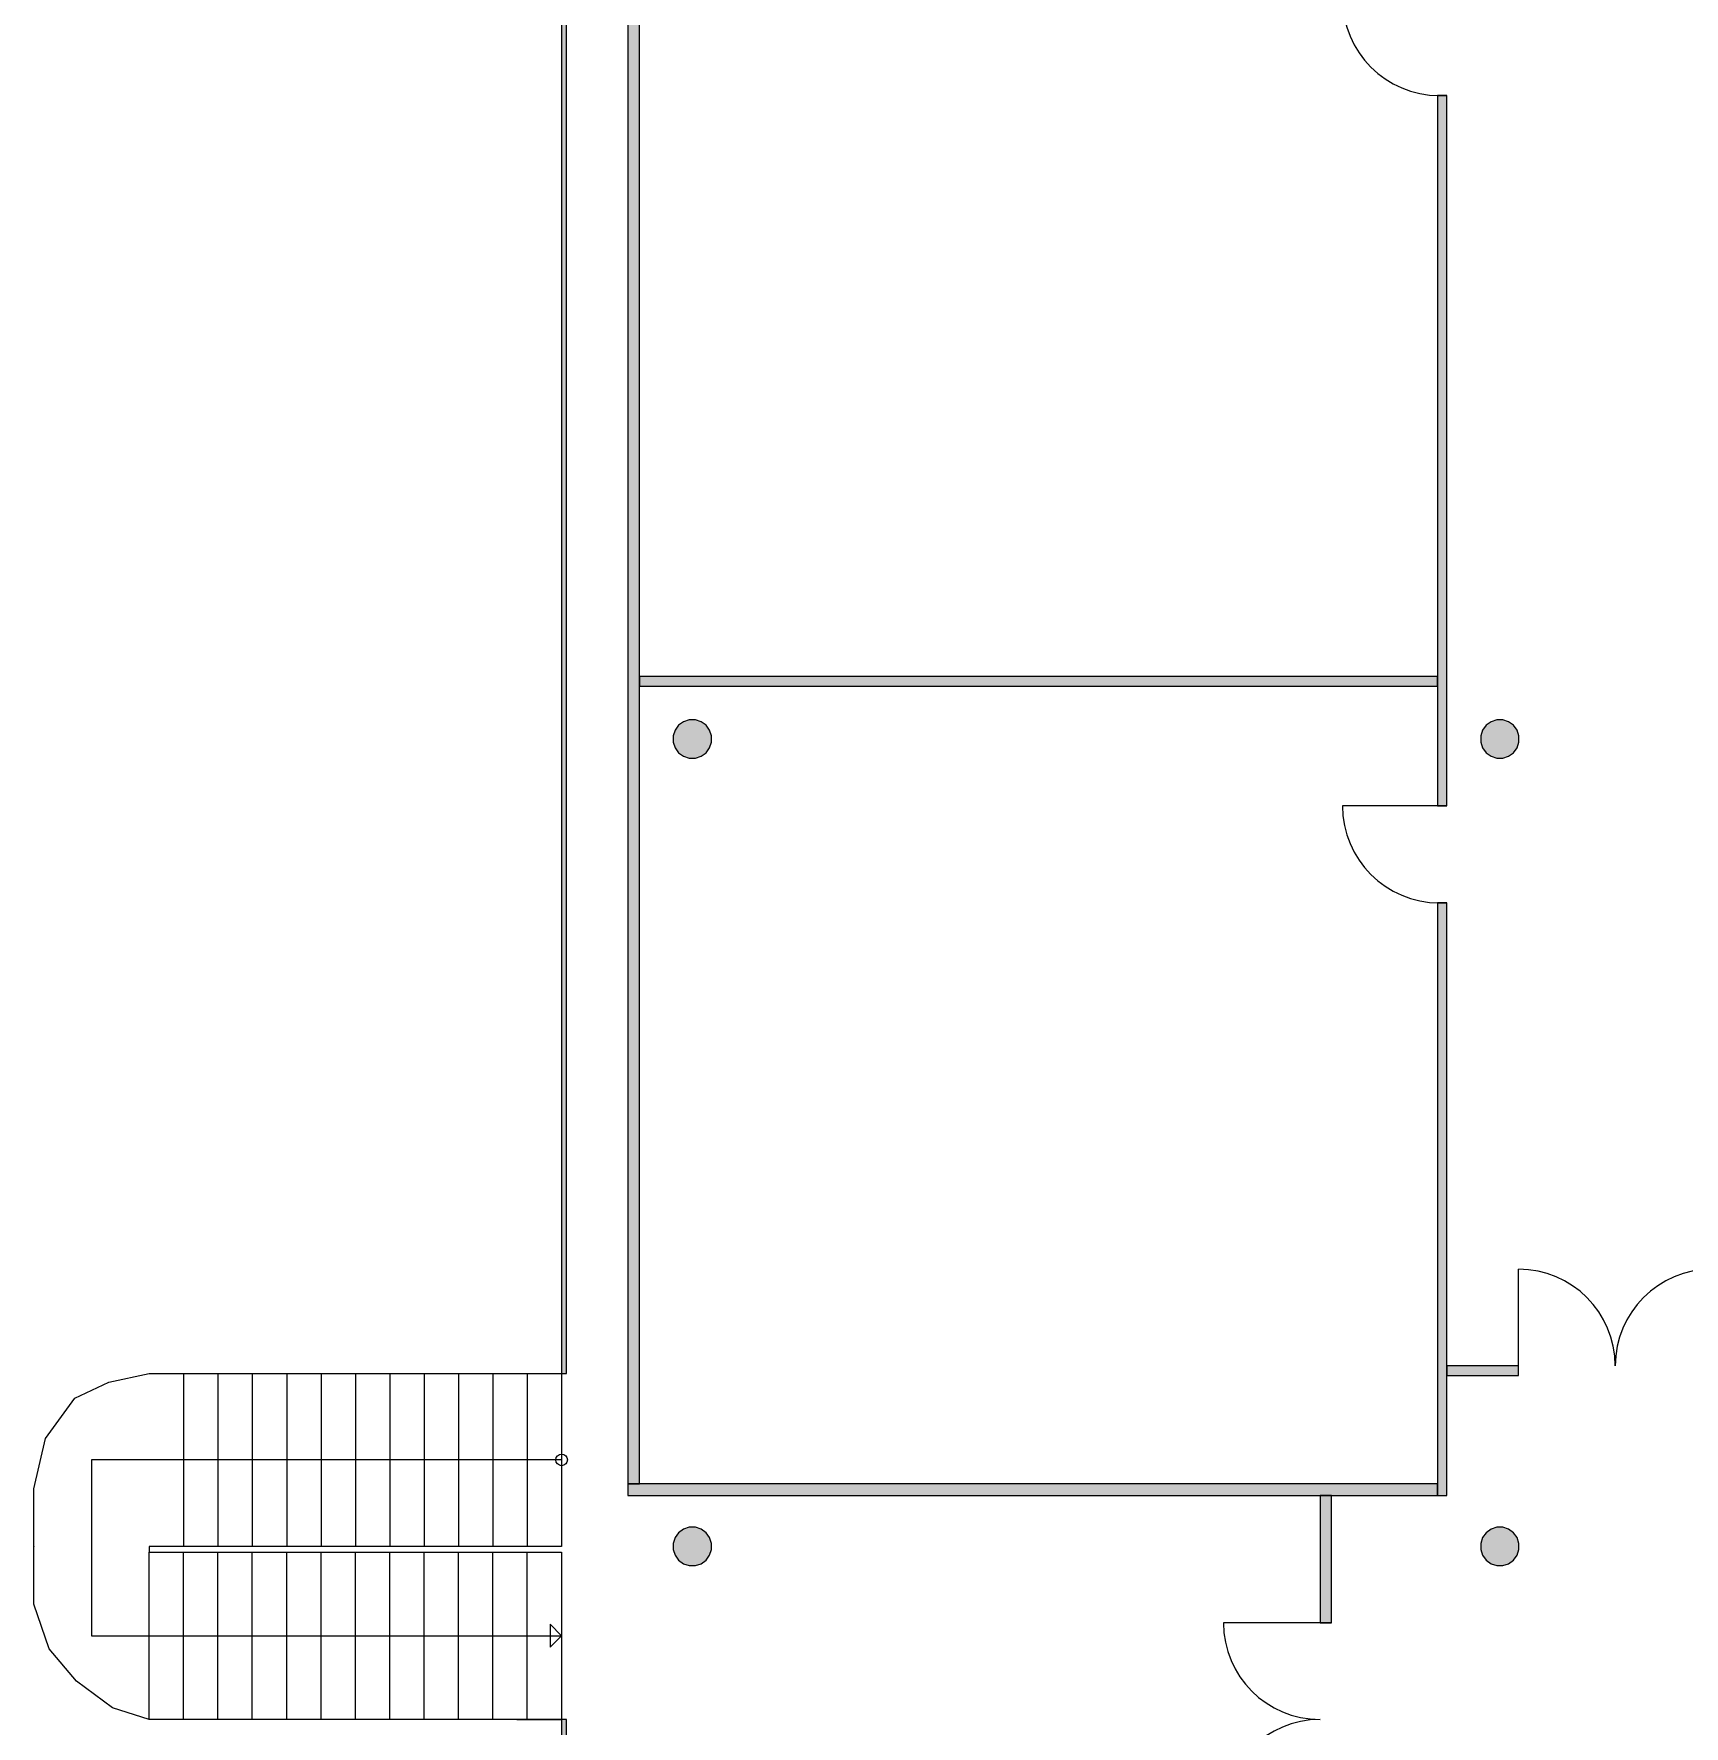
# Model space of a CAD drawing. Header units: inches. Extents: x 33931 to 204452, y 8264 to 159539.
# Drawn here: x 71171 to 88338, y 65844 to 83450 of the extents above; entities that cross this region are included whole.
import ezdxf

# ---------------------------------------------------------------- set-up
doc = ezdxf.new("R2010")
doc.units = ezdxf.units.IN
doc.header["$LTSCALE"] = 200
doc.header["$MEASUREMENT"] = 0
doc.linetypes.add('AUSGEZOGEN', pattern=[0])
doc.linetypes.add('Standardmuster', pattern=[0])
doc.layers.add('Grundebene', color=7, linetype='Continuous')

# ---------------------------------------------------------------- blocks, each defined once
blk = doc.blocks.new('COMPLEXOBJECT_17-347E')
at = {"layer": 'Grundebene', "color": 18, "linetype": 'AUSGEZOGEN', "lineweight": 13, "true_color": 0x000000}
for points in [[(85770.957615, 92263.75), (85770.957615, 91018.75), (85870.957615, 91018.75), (85870.957615, 92263.75), (85770.957615, 92263.75)], [(85770.957615, 90008.75), (85770.957615, 83818.75), (85870.957615, 83818.75), (85870.957615, 90008.75), (85770.957615, 90008.75)], [(85770.957615, 82808.75), (85770.957615, 75418.75), (85870.957615, 75418.75), (85870.957615, 82808.75), (85770.957615, 82808.75)], [(85770.957615, 74408.75), (85770.957615, 68243.75), (85870.957615, 68243.75), (85870.957615, 74408.75), (85770.957615, 74408.75)]]:
    blk.add_lwpolyline(points, dxfattribs=at)
blk = doc.blocks.new('COMPLEXOBJECT_60-3589')
at = {"layer": 'Grundebene', "color": 18, "linetype": 'AUSGEZOGEN', "lineweight": 13, "true_color": 0x000000}
for points in [[(84550.957615, 68243.75), (84550.957615, 66918.75), (84670.957615, 66918.75), (84670.957615, 68243.75), (84550.957615, 68243.75)], [(84670.957615, 63583.75), (84670.957615, 64908.75), (84550.957615, 64908.75), (84550.957615, 63583.75), (84670.957615, 63583.75)]]:
    blk.add_lwpolyline(points, dxfattribs=at)
blk = doc.blocks.new('COMPLEXOBJECT_84-35FD')
at = {"layer": 'Grundebene', "color": 18, "linetype": 'AUSGEZOGEN', "lineweight": 13, "true_color": 0x000000}
for points in [[(85870.957615, 69493.03932), (86615.957615, 69493.03932), (86615.957615, 69593.03932), (85870.957615, 69593.03932), (85870.957615, 69493.03932)], [(89370.957615, 69593.03932), (88625.957615, 69593.03932), (88625.957615, 69493.03932), (89370.957615, 69493.03932), (89370.957615, 69593.03932)]]:
    blk.add_lwpolyline(points, dxfattribs=at)
blk = doc.blocks.new('door-53C7')
at = {"layer": 'Grundebene', "color": 18, "linetype": 'Standardmuster', "lineweight": 13, "true_color": 0x000000}
blk.add_line((85793.75, 75418.75), (84783.75, 75418.75), dxfattribs=at)
blk.add_arc((85793.75, 75418.75), 1010, 180, 270, dxfattribs=at)
blk = doc.blocks.new('door-53CF')
at = {"layer": 'Grundebene', "color": 18, "linetype": 'Standardmuster', "lineweight": 13, "true_color": 0x000000}
blk.add_line((85793.75, 83818.75), (84783.75, 83818.75), dxfattribs=at)
blk.add_arc((85793.75, 83818.75), 1010, 180, 270, dxfattribs=at)
blk = doc.blocks.new('door-53DF')
at = {"layer": 'Grundebene', "color": 18, "linetype": 'Standardmuster', "lineweight": 13, "true_color": 0x000000}
for p, q in [((84550.957615, 66918.75), (83545.957615, 66918.75)), ((84550.957615, 64908.75), (83545.957615, 64908.75))]:
    blk.add_line(p, q, dxfattribs=at)
for centre, start, end in [((84550.957615, 66918.75), 180, 270), ((84550.957615, 64908.75), 90, 180)]:
    blk.add_arc(centre, 1005, start, end, dxfattribs=at)
blk = doc.blocks.new('door-5415')
at = {"layer": 'Grundebene', "color": 18, "linetype": 'Standardmuster', "lineweight": 13, "true_color": 0x000000}
for p, q in [((86615.957615, 69593.03932), (86615.957615, 70598.03932)), ((88625.957615, 69593.03932), (88625.957615, 70598.03932))]:
    blk.add_line(p, q, dxfattribs=at)
for centre, start, end in [((86615.957615, 69593.03932), 360, 90), ((88625.957615, 69593.03932), 90, 180)]:
    blk.add_arc(centre, 1005, start, end, dxfattribs=at)

msp = doc.modelspace()

# ---------------------------------------------------------------- hatches: boundary and pattern name
at = {"layer": 'Grundebene', "true_color": 0x000000, "transparency": 33554687}
for points in [[(76710.957615, 102673.75), (76710.957615, 69513.75), (76660.957615, 69513.75), (76660.957615, 102673.75)], [(76710.957615, 102673.75), (76710.957615, 69513.75), (76660.957615, 69513.75), (76660.957615, 102673.75)], [(77470.957615, 101983.75), (77470.957615, 68363.75), (77350.957615, 68363.75), (77350.957615, 101983.75)], [(77470.957615, 101983.75), (77470.957615, 68363.75), (77350.957615, 68363.75), (77350.957615, 101983.75)], [(85770.957615, 75418.75), (85770.957615, 82808.75), (85870.957615, 82808.75), (85870.957615, 75418.75)], [(85770.957615, 75418.75), (85770.957615, 82808.75), (85870.957615, 82808.75), (85870.957615, 75418.75)], [(85770.957615, 76663.75), (77470.957615, 76663.75), (77470.957615, 76763.75), (85770.957615, 76763.75)], [(85770.957615, 76663.75), (77470.957615, 76663.75), (77470.957615, 76763.75), (85770.957615, 76763.75)], [(77989.411475, 76312.92448), (78052.503755, 76312.92448), (78112.508065, 76293.42789), (78163.550795, 76256.34318), (78200.635505, 76205.30046), (78220.132085, 76145.29614), (78220.132085, 76082.20386), (78200.635505, 76022.19955), (78163.550795, 75971.15682), (78112.508065, 75934.07211), (78052.503755, 75914.57553), (77989.411475, 75914.57553), (77929.407155, 75934.07211), (77878.364435, 75971.15682), (77841.279725, 76022.19955), (77821.783135, 76082.20386), (77821.783135, 76145.29614), (77841.279725, 76205.30046), (77878.364435, 76256.34318), (77929.407155, 76293.42789)], [(77989.411475, 76312.92448), (78052.503755, 76312.92448), (78112.508065, 76293.42789), (78163.550795, 76256.34318), (78200.635505, 76205.30046), (78220.132085, 76145.29614), (78220.132085, 76082.20386), (78200.635505, 76022.19955), (78163.550795, 75971.15682), (78112.508065, 75934.07211), (78052.503755, 75914.57553), (77989.411475, 75914.57553), (77929.407155, 75934.07211), (77878.364435, 75971.15682), (77841.279725, 76022.19955), (77821.783135, 76082.20386), (77821.783135, 76145.29614), (77841.279725, 76205.30046), (77878.364435, 76256.34318), (77929.407155, 76293.42789)], [(86389.411475, 76312.92448), (86452.503755, 76312.92448), (86512.508065, 76293.42789), (86563.550795, 76256.34318), (86600.635505, 76205.30046), (86620.132085, 76145.29614), (86620.132085, 76082.20386), (86600.635505, 76022.19955), (86563.550795, 75971.15682), (86512.508065, 75934.07211), (86452.503755, 75914.57553), (86389.411475, 75914.57553), (86329.407155, 75934.07211), (86278.364435, 75971.15682), (86241.279725, 76022.19955), (86221.783135, 76082.20386), (86221.783135, 76145.29614), (86241.279725, 76205.30046), (86278.364435, 76256.34318), (86329.407155, 76293.42789)], [(86389.411475, 76312.92448), (86452.503755, 76312.92448), (86512.508065, 76293.42789), (86563.550795, 76256.34318), (86600.635505, 76205.30046), (86620.132085, 76145.29614), (86620.132085, 76082.20386), (86600.635505, 76022.19955), (86563.550795, 75971.15682), (86512.508065, 75934.07211), (86452.503755, 75914.57553), (86389.411475, 75914.57553), (86329.407155, 75934.07211), (86278.364435, 75971.15682), (86241.279725, 76022.19955), (86221.783135, 76082.20386), (86221.783135, 76145.29614), (86241.279725, 76205.30046), (86278.364435, 76256.34318), (86329.407155, 76293.42789)], [(85770.957615, 68243.75), (85770.957615, 74408.75), (85870.957615, 74408.75), (85870.957615, 68243.75)], [(85770.957615, 68243.75), (85770.957615, 74408.75), (85870.957615, 74408.75), (85870.957615, 68243.75)], [(86615.957615, 69493.03932), (85870.957615, 69493.03932), (85870.957615, 69593.03932), (86615.957615, 69593.03932)], [(86615.957615, 69493.03932), (85870.957615, 69493.03932), (85870.957615, 69593.03932), (86615.957615, 69593.03932)], [(77350.957615, 68363.75), (85770.957615, 68363.75), (85770.957615, 68243.75), (77350.957615, 68243.75)], [(77350.957615, 68363.75), (85770.957615, 68363.75), (85770.957615, 68243.75), (77350.957615, 68243.75)], [(84550.957615, 66918.75), (84550.957615, 68243.75), (84670.957615, 68243.75), (84670.957615, 66918.75)], [(84550.957615, 66918.75), (84550.957615, 68243.75), (84670.957615, 68243.75), (84670.957615, 66918.75)], [(77989.411475, 67912.92448), (78052.503755, 67912.92448), (78112.508065, 67893.42789), (78163.550795, 67856.34318), (78200.635505, 67805.30046), (78220.132085, 67745.29614), (78220.132085, 67682.20386), (78200.635505, 67622.19955), (78163.550795, 67571.15682), (78112.508065, 67534.07211), (78052.503755, 67514.57553), (77989.411475, 67514.57553), (77929.407155, 67534.07211), (77878.364435, 67571.15682), (77841.279725, 67622.19955), (77821.783135, 67682.20386), (77821.783135, 67745.29614), (77841.279725, 67805.30046), (77878.364435, 67856.34318), (77929.407155, 67893.42789)], [(77989.411475, 67912.92448), (78052.503755, 67912.92448), (78112.508065, 67893.42789), (78163.550795, 67856.34318), (78200.635505, 67805.30046), (78220.132085, 67745.29614), (78220.132085, 67682.20386), (78200.635505, 67622.19955), (78163.550795, 67571.15682), (78112.508065, 67534.07211), (78052.503755, 67514.57553), (77989.411475, 67514.57553), (77929.407155, 67534.07211), (77878.364435, 67571.15682), (77841.279725, 67622.19955), (77821.783135, 67682.20386), (77821.783135, 67745.29614), (77841.279725, 67805.30046), (77878.364435, 67856.34318), (77929.407155, 67893.42789)], [(86389.411475, 67912.92448), (86452.503755, 67912.92448), (86512.508065, 67893.42789), (86563.550795, 67856.34318), (86600.635505, 67805.30046), (86620.132085, 67745.29614), (86620.132085, 67682.20386), (86600.635505, 67622.19955), (86563.550795, 67571.15682), (86512.508065, 67534.07211), (86452.503755, 67514.57553), (86389.411475, 67514.57553), (86329.407155, 67534.07211), (86278.364435, 67571.15682), (86241.279725, 67622.19955), (86221.783135, 67682.20386), (86221.783135, 67745.29614), (86241.279725, 67805.30046), (86278.364435, 67856.34318), (86329.407155, 67893.42789)], [(86389.411475, 67912.92448), (86452.503755, 67912.92448), (86512.508065, 67893.42789), (86563.550795, 67856.34318), (86600.635505, 67805.30046), (86620.132085, 67745.29614), (86620.132085, 67682.20386), (86600.635505, 67622.19955), (86563.550795, 67571.15682), (86512.508065, 67534.07211), (86452.503755, 67514.57553), (86389.411475, 67514.57553), (86329.407155, 67534.07211), (86278.364435, 67571.15682), (86241.279725, 67622.19955), (86221.783135, 67682.20386), (86221.783135, 67745.29614), (86241.279725, 67805.30046), (86278.364435, 67856.34318), (86329.407155, 67893.42789)], [(76710.957615, 65913.75), (76710.957615, 63463.75), (76660.957615, 63463.75), (76660.957615, 65913.75)], [(76710.957615, 65913.75), (76710.957615, 63463.75), (76660.957615, 63463.75), (76660.957615, 65913.75)]]:
    msp.add_hatch(color=18, dxfattribs=at).paths.add_polyline_path(points, flags=0)

# ---------------------------------------------------------------- linework, layer by layer
at = {"layer": 'Grundebene', "color": 18, "linetype": 'AUSGEZOGEN', "lineweight": 13, "true_color": 0x000000}
for p, q in [((76660.957615, 102673.75), (76660.957615, 69513.75)), ((76660.957615, 102673.75), (76660.957615, 69513.75)), ((76710.957615, 69513.75), (76710.957615, 102623.75)), ((76710.957615, 69513.75), (76710.957615, 102623.75)), ((77350.957615, 85163.75), (77350.957615, 68363.75)), ((77350.957615, 85163.75), (77350.957615, 68363.75)), ((77470.957615, 68363.75), (77470.957615, 85163.75)), ((77470.957615, 68363.75), (77470.957615, 85163.75)), ((85770.957615, 82808.75), (85870.957615, 82808.75)), ((85770.957615, 82808.75), (85770.957615, 76763.75)), ((85770.957615, 82808.75), (85870.957615, 82808.75)), ((85770.957615, 82808.75), (85770.957615, 76763.75)), ((85870.957615, 75418.75), (85870.957615, 82808.75)), ((85870.957615, 75418.75), (85870.957615, 82808.75)), ((77470.957615, 76763.75), (77470.957615, 76663.75)), ((85770.957615, 76763.75), (77470.957615, 76763.75)), ((77470.957615, 76763.75), (77470.957615, 76663.75)), ((85770.957615, 76763.75), (77470.957615, 76763.75)), ((77470.957615, 76663.75), (85770.957615, 76663.75)), ((77470.957615, 76663.75), (85770.957615, 76663.75)), ((85770.957615, 76663.75), (85770.957615, 75418.75)), ((85770.957615, 76663.75), (85770.957615, 75418.75)), ((77878.364435, 76256.34318), (77841.279725, 76205.30046)), ((77878.364435, 76256.34318), (77841.279725, 76205.30046)), ((77929.407155, 76293.42789), (77878.364435, 76256.34318)), ((77929.407155, 76293.42789), (77878.364435, 76256.34318)), ((77989.411475, 76312.92448), (77929.407155, 76293.42789)), ((77989.411475, 76312.92448), (77929.407155, 76293.42789)), ((78052.503755, 76312.92448), (77989.411475, 76312.92448)), ((78052.503755, 76312.92448), (77989.411475, 76312.92448)), ((78112.508065, 76293.42789), (78052.503755, 76312.92448)), ((78112.508065, 76293.42789), (78052.503755, 76312.92448)), ((78163.550795, 76256.34318), (78112.508065, 76293.42789)), ((78163.550795, 76256.34318), (78112.508065, 76293.42789)), ((78200.635505, 76205.30046), (78163.550795, 76256.34318)), ((78200.635505, 76205.30046), (78163.550795, 76256.34318)), ((86278.364435, 76256.34318), (86241.279725, 76205.30046)), ((86278.364435, 76256.34318), (86241.279725, 76205.30046)), ((86329.407155, 76293.42789), (86278.364435, 76256.34318)), ((86329.407155, 76293.42789), (86278.364435, 76256.34318)), ((86389.411475, 76312.92448), (86329.407155, 76293.42789)), ((86389.411475, 76312.92448), (86329.407155, 76293.42789)), ((86452.503755, 76312.92448), (86389.411475, 76312.92448)), ((86452.503755, 76312.92448), (86389.411475, 76312.92448)), ((86512.508065, 76293.42789), (86452.503755, 76312.92448)), ((86512.508065, 76293.42789), (86452.503755, 76312.92448)), ((86563.550795, 76256.34318), (86512.508065, 76293.42789)), ((86563.550795, 76256.34318), (86512.508065, 76293.42789)), ((86600.635505, 76205.30046), (86563.550795, 76256.34318)), ((86600.635505, 76205.30046), (86563.550795, 76256.34318)), ((77841.279725, 76205.30046), (77821.783135, 76145.29614)), ((77841.279725, 76205.30046), (77821.783135, 76145.29614)), ((77821.783135, 76145.29614), (77821.783135, 76082.20386)), ((77821.783135, 76145.29614), (77821.783135, 76082.20386)), ((77821.783135, 76082.20386), (77841.279725, 76022.19955)), ((77821.783135, 76082.20386), (77841.279725, 76022.19955)), ((78220.132085, 76145.29614), (78200.635505, 76205.30046)), ((78220.132085, 76145.29614), (78200.635505, 76205.30046)), ((78200.635505, 76022.19955), (78220.132085, 76082.20386)), ((78200.635505, 76022.19955), (78220.132085, 76082.20386)), ((78220.132085, 76082.20386), (78220.132085, 76145.29614)), ((78220.132085, 76082.20386), (78220.132085, 76145.29614)), ((86241.279725, 76205.30046), (86221.783135, 76145.29614)), ((86241.279725, 76205.30046), (86221.783135, 76145.29614)), ((86221.783135, 76145.29614), (86221.783135, 76082.20386)), ((86221.783135, 76145.29614), (86221.783135, 76082.20386)), ((86221.783135, 76082.20386), (86241.279725, 76022.19955)), ((86221.783135, 76082.20386), (86241.279725, 76022.19955)), ((86620.132085, 76145.29614), (86600.635505, 76205.30046)), ((86620.132085, 76145.29614), (86600.635505, 76205.30046)), ((86600.635505, 76022.19955), (86620.132085, 76082.20386)), ((86600.635505, 76022.19955), (86620.132085, 76082.20386)), ((86620.132085, 76082.20386), (86620.132085, 76145.29614)), ((86620.132085, 76082.20386), (86620.132085, 76145.29614)), ((77841.279725, 76022.19955), (77878.364435, 75971.15682)), ((77841.279725, 76022.19955), (77878.364435, 75971.15682)), ((77878.364435, 75971.15682), (77929.407155, 75934.07211)), ((77878.364435, 75971.15682), (77929.407155, 75934.07211)), ((77929.407155, 75934.07211), (77989.411475, 75914.57553)), ((77929.407155, 75934.07211), (77989.411475, 75914.57553)), ((77989.411475, 75914.57553), (78052.503755, 75914.57553)), ((77989.411475, 75914.57553), (78052.503755, 75914.57553)), ((78052.503755, 75914.57553), (78112.508065, 75934.07211)), ((78052.503755, 75914.57553), (78112.508065, 75934.07211)), ((78112.508065, 75934.07211), (78163.550795, 75971.15682)), ((78112.508065, 75934.07211), (78163.550795, 75971.15682)), ((78163.550795, 75971.15682), (78200.635505, 76022.19955)), ((78163.550795, 75971.15682), (78200.635505, 76022.19955)), ((86241.279725, 76022.19955), (86278.364435, 75971.15682)), ((86241.279725, 76022.19955), (86278.364435, 75971.15682)), ((86278.364435, 75971.15682), (86329.407155, 75934.07211)), ((86278.364435, 75971.15682), (86329.407155, 75934.07211)), ((86329.407155, 75934.07211), (86389.411475, 75914.57553)), ((86329.407155, 75934.07211), (86389.411475, 75914.57553)), ((86389.411475, 75914.57553), (86452.503755, 75914.57553)), ((86389.411475, 75914.57553), (86452.503755, 75914.57553)), ((86452.503755, 75914.57553), (86512.508065, 75934.07211)), ((86452.503755, 75914.57553), (86512.508065, 75934.07211)), ((86512.508065, 75934.07211), (86563.550795, 75971.15682)), ((86512.508065, 75934.07211), (86563.550795, 75971.15682)), ((86563.550795, 75971.15682), (86600.635505, 76022.19955)), ((86563.550795, 75971.15682), (86600.635505, 76022.19955)), ((85870.957615, 75418.75), (85770.957615, 75418.75)), ((85870.957615, 75418.75), (85770.957615, 75418.75)), ((85770.957615, 74408.75), (85870.957615, 74408.75)), ((85770.957615, 74408.75), (85770.957615, 68243.75)), ((85770.957615, 74408.75), (85870.957615, 74408.75)), ((85770.957615, 74408.75), (85770.957615, 68243.75)), ((85870.957615, 69593.03932), (85870.957615, 74408.75)), ((85870.957615, 69593.03932), (85870.957615, 74408.75)), ((86615.957615, 69593.03932), (85870.957615, 69593.03932)), ((86615.957615, 69593.03932), (85870.957615, 69593.03932)), ((71596.214535, 69256.58404), (71951.354235, 69422.41762)), ((71596.214535, 69256.58404), (71951.354235, 69422.41762)), ((71951.354235, 69422.41762), (72371.077615, 69513.75)), ((71951.354235, 69422.41762), (72371.077615, 69513.75)), ((72371.077615, 69513.75), (72728.567615, 69513.75)), ((72371.077615, 69513.75), (72728.567615, 69513.75)), ((72728.567615, 69513.75), (73086.057615, 69513.75)), ((72728.567615, 69513.75), (72728.567615, 67713.75)), ((72728.567615, 69513.75), (73086.057615, 69513.75)), ((72728.567615, 69513.75), (72728.567615, 67713.75)), ((73086.057615, 69513.75), (73443.547615, 69513.75)), ((73086.057615, 69513.75), (73086.057615, 67713.75)), ((73086.057615, 69513.75), (73443.547615, 69513.75)), ((73086.057615, 69513.75), (73086.057615, 67713.75)), ((73443.547615, 69513.75), (73443.547615, 67713.75)), ((73443.547615, 69513.75), (73801.037615, 69513.75)), ((73443.547615, 69513.75), (73443.547615, 67713.75)), ((73443.547615, 69513.75), (73801.037615, 69513.75)), ((73801.037615, 69513.75), (73801.037615, 67713.75)), ((73801.037615, 69513.75), (74158.527615, 69513.75)), ((73801.037615, 69513.75), (73801.037615, 67713.75)), ((73801.037615, 69513.75), (74158.527615, 69513.75)), ((74158.527615, 69513.75), (74158.527615, 67713.75)), ((74158.527615, 69513.75), (74516.017615, 69513.75)), ((74158.527615, 69513.75), (74158.527615, 67713.75)), ((74158.527615, 69513.75), (74516.017615, 69513.75)), ((74516.017615, 69513.75), (74516.017615, 67713.75)), ((74516.017615, 69513.75), (74873.507615, 69513.75)), ((74516.017615, 69513.75), (74516.017615, 67713.75)), ((74516.017615, 69513.75), (74873.507615, 69513.75)), ((74873.507615, 69513.75), (75230.997615, 69513.75)), ((74873.507615, 69513.75), (74873.507615, 67713.75)), ((74873.507615, 69513.75), (75230.997615, 69513.75)), ((74873.507615, 69513.75), (74873.507615, 67713.75)), ((75230.997615, 69513.75), (75588.487615, 69513.75)), ((75230.997615, 69513.75), (75230.997615, 67713.75)), ((75230.997615, 69513.75), (75588.487615, 69513.75)), ((75230.997615, 69513.75), (75230.997615, 67713.75)), ((75588.487615, 69513.75), (75945.977615, 69513.75)), ((75588.487615, 69513.75), (75588.487615, 67713.75)), ((75588.487615, 69513.75), (75945.977615, 69513.75)), ((75588.487615, 69513.75), (75588.487615, 67713.75)), ((75945.977615, 69513.75), (75945.977615, 67713.75)), ((75945.977615, 69513.75), (76303.467615, 69513.75)), ((75945.977615, 69513.75), (75945.977615, 67713.75)), ((75945.977615, 69513.75), (76303.467615, 69513.75)), ((76195.957615, 69513.75), (76660.957615, 69513.75)), ((76195.957615, 69513.75), (76660.957615, 69513.75)), ((76303.467615, 69513.75), (76303.467615, 67713.75)), ((76303.467615, 69513.75), (76660.957615, 69513.75)), ((76303.467615, 69513.75), (76303.467615, 67713.75)), ((76303.467615, 69513.75), (76660.957615, 69513.75)), ((76660.957615, 69513.75), (76710.957615, 69513.75)), ((76660.957615, 69513.75), (76660.957615, 67713.75)), ((76660.957615, 69513.75), (76710.957615, 69513.75)), ((76660.957615, 69513.75), (76660.957615, 67713.75)), ((85870.957615, 69493.03932), (86615.957615, 69493.03932)), ((85870.957615, 68243.75), (85870.957615, 69493.03932)), ((85870.957615, 69493.03932), (86615.957615, 69493.03932)), ((85870.957615, 68243.75), (85870.957615, 69493.03932)), ((71291.525175, 68836.69474), (71596.214535, 69256.58404)), ((71291.525175, 68836.69474), (71596.214535, 69256.58404)), ((71170.977615, 68313.75), (71291.525175, 68836.69474)), ((71170.977615, 68313.75), (71291.525175, 68836.69474)), ((71770.977615, 68613.65), (71770.977615, 66783.49777)), ((71770.977615, 68613.65), (71770.977615, 66783.49777)), ((76660.957615, 68613.75), (71771.077615, 68613.75)), ((76660.957615, 68613.75), (71771.077615, 68613.75)), ((77350.957615, 68363.75), (77350.957615, 68243.75)), ((85770.957615, 68363.75), (77350.957615, 68363.75)), ((77350.957615, 68363.75), (77470.957615, 68363.75)), ((77350.957615, 68363.75), (77350.957615, 68243.75)), ((85770.957615, 68363.75), (77350.957615, 68363.75)), ((77350.957615, 68363.75), (77470.957615, 68363.75)), ((85770.957615, 68243.75), (85770.957615, 68363.75)), ((85770.957615, 68243.75), (85770.957615, 68363.75)), ((71170.977615, 67712.75), (71170.977615, 68313.75)), ((71170.977615, 67712.75), (71170.977615, 68313.75)), ((77350.957615, 68243.75), (85770.957615, 68243.75)), ((77350.957615, 68243.75), (85770.957615, 68243.75)), ((84670.957615, 68243.75), (84550.957615, 68243.75)), ((84550.957615, 68243.75), (84550.957615, 66918.75)), ((84670.957615, 68243.75), (84550.957615, 68243.75)), ((84550.957615, 68243.75), (84550.957615, 66918.75)), ((84670.957615, 66918.75), (84670.957615, 68243.75)), ((84670.957615, 66918.75), (84670.957615, 68243.75)), ((85770.957615, 68243.75), (85870.957615, 68243.75)), ((85770.957615, 68243.75), (85870.957615, 68243.75)), ((77841.279725, 67805.30046), (77821.783135, 67745.29614)), ((77841.279725, 67805.30046), (77821.783135, 67745.29614)), ((77878.364435, 67856.34318), (77841.279725, 67805.30046)), ((77878.364435, 67856.34318), (77841.279725, 67805.30046)), ((77929.407155, 67893.42789), (77878.364435, 67856.34318)), ((77929.407155, 67893.42789), (77878.364435, 67856.34318)), ((77989.411475, 67912.92448), (77929.407155, 67893.42789)), ((77989.411475, 67912.92448), (77929.407155, 67893.42789)), ((78052.503755, 67912.92448), (77989.411475, 67912.92448)), ((78052.503755, 67912.92448), (77989.411475, 67912.92448)), ((78112.508065, 67893.42789), (78052.503755, 67912.92448)), ((78112.508065, 67893.42789), (78052.503755, 67912.92448)), ((78163.550795, 67856.34318), (78112.508065, 67893.42789)), ((78163.550795, 67856.34318), (78112.508065, 67893.42789)), ((78200.635505, 67805.30046), (78163.550795, 67856.34318)), ((78200.635505, 67805.30046), (78163.550795, 67856.34318)), ((78220.132085, 67745.29614), (78200.635505, 67805.30046)), ((78220.132085, 67745.29614), (78200.635505, 67805.30046)), ((86241.279725, 67805.30046), (86221.783135, 67745.29614)), ((86241.279725, 67805.30046), (86221.783135, 67745.29614)), ((86278.364435, 67856.34318), (86241.279725, 67805.30046)), ((86278.364435, 67856.34318), (86241.279725, 67805.30046)), ((86329.407155, 67893.42789), (86278.364435, 67856.34318)), ((86329.407155, 67893.42789), (86278.364435, 67856.34318)), ((86389.411475, 67912.92448), (86329.407155, 67893.42789)), ((86389.411475, 67912.92448), (86329.407155, 67893.42789)), ((86452.503755, 67912.92448), (86389.411475, 67912.92448)), ((86452.503755, 67912.92448), (86389.411475, 67912.92448)), ((86512.508065, 67893.42789), (86452.503755, 67912.92448)), ((86512.508065, 67893.42789), (86452.503755, 67912.92448)), ((86563.550795, 67856.34318), (86512.508065, 67893.42789)), ((86563.550795, 67856.34318), (86512.508065, 67893.42789)), ((86600.635505, 67805.30046), (86563.550795, 67856.34318)), ((86600.635505, 67805.30046), (86563.550795, 67856.34318)), ((86620.132085, 67745.29614), (86600.635505, 67805.30046)), ((86620.132085, 67745.29614), (86600.635505, 67805.30046)), ((71170.977615, 67714.75), (71170.977615, 67712.75)), ((71170.977615, 67113.75), (71170.977615, 67714.75)), ((71170.977615, 67714.75), (71170.977615, 67712.75)), ((71170.977615, 67113.75), (71170.977615, 67714.75)), ((72370.977615, 67713.75), (72370.977615, 67712.75)), ((72371.077615, 67713.75), (72370.977615, 67713.75)), ((72370.977615, 67713.75), (72370.977615, 67712.75)), ((72371.077615, 67713.75), (72370.977615, 67713.75)), ((72370.977615, 67712.75), (72370.977615, 67653.04555)), ((72370.977615, 67712.75), (72370.977615, 67653.04555)), ((72370.977615, 67653.04555), (72371.077615, 67653.04555)), ((72370.977615, 67653.04555), (72371.077615, 67653.04555)), ((72728.567615, 67713.75), (72371.077615, 67713.75)), ((72728.567615, 67713.75), (72371.077615, 67713.75)), ((72371.077615, 67653.04555), (72728.567615, 67653.04555)), ((72371.077615, 65913.75), (72371.077615, 67653.04555)), ((72371.077615, 67653.04555), (72728.567615, 67653.04555)), ((72371.077615, 65913.75), (72371.077615, 67653.04555)), ((73086.057615, 67713.75), (72728.567615, 67713.75)), ((73086.057615, 67713.75), (72728.567615, 67713.75)), ((72728.567615, 65913.75), (72728.567615, 67653.04555)), ((72728.567615, 67653.04555), (73086.057615, 67653.04555)), ((72728.567615, 65913.75), (72728.567615, 67653.04555)), ((72728.567615, 67653.04555), (73086.057615, 67653.04555)), ((73443.547615, 67713.75), (73086.057615, 67713.75)), ((73443.547615, 67713.75), (73086.057615, 67713.75)), ((73086.057615, 67653.04555), (73443.547615, 67653.04555)), ((73086.057615, 65913.75), (73086.057615, 67653.04555)), ((73086.057615, 67653.04555), (73443.547615, 67653.04555)), ((73086.057615, 65913.75), (73086.057615, 67653.04555)), ((73801.037615, 67713.75), (73443.547615, 67713.75)), ((73801.037615, 67713.75), (73443.547615, 67713.75)), ((73443.547615, 65913.75), (73443.547615, 67653.04555)), ((73443.547615, 67653.04555), (73801.037615, 67653.04555)), ((73443.547615, 65913.75), (73443.547615, 67653.04555)), ((73443.547615, 67653.04555), (73801.037615, 67653.04555)), ((74158.527615, 67713.75), (73801.037615, 67713.75)), ((74158.527615, 67713.75), (73801.037615, 67713.75)), ((73801.037615, 67653.04555), (74158.527615, 67653.04555)), ((73801.037615, 65913.75), (73801.037615, 67653.04555)), ((73801.037615, 67653.04555), (74158.527615, 67653.04555)), ((73801.037615, 65913.75), (73801.037615, 67653.04555)), ((74516.017615, 67713.75), (74158.527615, 67713.75)), ((74516.017615, 67713.75), (74158.527615, 67713.75)), ((74158.527615, 65913.75), (74158.527615, 67653.04555)), ((74158.527615, 67653.04555), (74516.017615, 67653.04555)), ((74158.527615, 65913.75), (74158.527615, 67653.04555)), ((74158.527615, 67653.04555), (74516.017615, 67653.04555)), ((74873.507615, 67713.75), (74516.017615, 67713.75)), ((74873.507615, 67713.75), (74516.017615, 67713.75)), ((74516.017615, 65913.75), (74516.017615, 67653.04555)), ((74516.017615, 67653.04555), (74873.507615, 67653.04555)), ((74516.017615, 65913.75), (74516.017615, 67653.04555)), ((74516.017615, 67653.04555), (74873.507615, 67653.04555)), ((75230.997615, 67713.75), (74873.507615, 67713.75)), ((75230.997615, 67713.75), (74873.507615, 67713.75)), ((74873.507615, 67653.04555), (75230.997615, 67653.04555)), ((74873.507615, 65913.75), (74873.507615, 67653.04555)), ((74873.507615, 67653.04555), (75230.997615, 67653.04555)), ((74873.507615, 65913.75), (74873.507615, 67653.04555)), ((75588.487615, 67713.75), (75230.997615, 67713.75)), ((75588.487615, 67713.75), (75230.997615, 67713.75)), ((75230.997615, 67653.04555), (75588.487615, 67653.04555)), ((75230.997615, 65913.75), (75230.997615, 67653.04555)), ((75230.997615, 67653.04555), (75588.487615, 67653.04555)), ((75230.997615, 65913.75), (75230.997615, 67653.04555)), ((75945.977615, 67713.75), (75588.487615, 67713.75)), ((75945.977615, 67713.75), (75588.487615, 67713.75)), ((75588.487615, 67653.04555), (75945.977615, 67653.04555)), ((75588.487615, 65913.75), (75588.487615, 67653.04555)), ((75588.487615, 67653.04555), (75945.977615, 67653.04555)), ((75588.487615, 65913.75), (75588.487615, 67653.04555)), ((76303.467615, 67713.75), (75945.977615, 67713.75)), ((76303.467615, 67713.75), (75945.977615, 67713.75)), ((75945.977615, 65913.75), (75945.977615, 67653.04555)), ((75945.977615, 67653.04555), (76303.467615, 67653.04555)), ((75945.977615, 65913.75), (75945.977615, 67653.04555)), ((75945.977615, 67653.04555), (76303.467615, 67653.04555)), ((76660.957615, 67713.75), (76303.467615, 67713.75)), ((76660.957615, 67713.75), (76303.467615, 67713.75)), ((76303.467615, 65913.75), (76303.467615, 67653.04555)), ((76303.467615, 67653.04555), (76660.957615, 67653.04555)), ((76303.467615, 65913.75), (76303.467615, 67653.04555)), ((76303.467615, 67653.04555), (76660.957615, 67653.04555)), ((76660.957615, 67653.04555), (76660.957615, 65913.75)), ((76660.957615, 67653.04555), (76660.957615, 65913.75)), ((77821.783135, 67745.29614), (77821.783135, 67682.20386)), ((77821.783135, 67745.29614), (77821.783135, 67682.20386)), ((77821.783135, 67682.20386), (77841.279725, 67622.19955)), ((77821.783135, 67682.20386), (77841.279725, 67622.19955)), ((77841.279725, 67622.19955), (77878.364435, 67571.15682)), ((77841.279725, 67622.19955), (77878.364435, 67571.15682)), ((78163.550795, 67571.15682), (78200.635505, 67622.19955)), ((78163.550795, 67571.15682), (78200.635505, 67622.19955)), ((78200.635505, 67622.19955), (78220.132085, 67682.20386)), ((78200.635505, 67622.19955), (78220.132085, 67682.20386)), ((78220.132085, 67682.20386), (78220.132085, 67745.29614)), ((78220.132085, 67682.20386), (78220.132085, 67745.29614)), ((86221.783135, 67745.29614), (86221.783135, 67682.20386)), ((86221.783135, 67745.29614), (86221.783135, 67682.20386)), ((86221.783135, 67682.20386), (86241.279725, 67622.19955)), ((86221.783135, 67682.20386), (86241.279725, 67622.19955)), ((86241.279725, 67622.19955), (86278.364435, 67571.15682)), ((86241.279725, 67622.19955), (86278.364435, 67571.15682)), ((86563.550795, 67571.15682), (86600.635505, 67622.19955)), ((86563.550795, 67571.15682), (86600.635505, 67622.19955)), ((86600.635505, 67622.19955), (86620.132085, 67682.20386)), ((86600.635505, 67622.19955), (86620.132085, 67682.20386)), ((86620.132085, 67682.20386), (86620.132085, 67745.29614)), ((86620.132085, 67682.20386), (86620.132085, 67745.29614)), ((77878.364435, 67571.15682), (77929.407155, 67534.07211)), ((77878.364435, 67571.15682), (77929.407155, 67534.07211)), ((77929.407155, 67534.07211), (77989.411475, 67514.57553)), ((77929.407155, 67534.07211), (77989.411475, 67514.57553)), ((77989.411475, 67514.57553), (78052.503755, 67514.57553)), ((77989.411475, 67514.57553), (78052.503755, 67514.57553)), ((78052.503755, 67514.57553), (78112.508065, 67534.07211)), ((78052.503755, 67514.57553), (78112.508065, 67534.07211)), ((78112.508065, 67534.07211), (78163.550795, 67571.15682)), ((78112.508065, 67534.07211), (78163.550795, 67571.15682)), ((86278.364435, 67571.15682), (86329.407155, 67534.07211)), ((86278.364435, 67571.15682), (86329.407155, 67534.07211)), ((86329.407155, 67534.07211), (86389.411475, 67514.57553)), ((86329.407155, 67534.07211), (86389.411475, 67514.57553)), ((86389.411475, 67514.57553), (86452.503755, 67514.57553)), ((86389.411475, 67514.57553), (86452.503755, 67514.57553)), ((86452.503755, 67514.57553), (86512.508065, 67534.07211)), ((86452.503755, 67514.57553), (86512.508065, 67534.07211)), ((86512.508065, 67534.07211), (86563.550795, 67571.15682)), ((86512.508065, 67534.07211), (86563.550795, 67571.15682)), ((71330.935515, 66647.15174), (71170.977615, 67113.75)), ((71330.935515, 66647.15174), (71170.977615, 67113.75)), ((84670.957615, 66918.75), (84550.957615, 66918.75)), ((84670.957615, 66918.75), (84550.957615, 66918.75)), ((71771.077615, 66783.39777), (76660.957615, 66783.39777)), ((71771.077615, 66783.39777), (76660.957615, 66783.39777)), ((71615.821665, 66311.61917), (71330.935515, 66647.15174)), ((71615.821665, 66311.61917), (71330.935515, 66647.15174)), ((71989.339055, 66033.06382), (71615.821665, 66311.61917)), ((71989.339055, 66033.06382), (71615.821665, 66311.61917)), ((72371.077615, 65913.75), (71989.339055, 66033.06382)), ((72371.077615, 65913.75), (71989.339055, 66033.06382)), ((72728.567615, 65913.75), (72371.077615, 65913.75)), ((72728.567615, 65913.75), (72371.077615, 65913.75)), ((73086.057615, 65913.75), (72728.567615, 65913.75)), ((73086.057615, 65913.75), (72728.567615, 65913.75)), ((73443.547615, 65913.75), (73086.057615, 65913.75)), ((73443.547615, 65913.75), (73086.057615, 65913.75)), ((73801.037615, 65913.75), (73443.547615, 65913.75)), ((73801.037615, 65913.75), (73443.547615, 65913.75)), ((74158.527615, 65913.75), (73801.037615, 65913.75)), ((74158.527615, 65913.75), (73801.037615, 65913.75)), ((74516.017615, 65913.75), (74158.527615, 65913.75)), ((74516.017615, 65913.75), (74158.527615, 65913.75)), ((74873.507615, 65913.75), (74516.017615, 65913.75)), ((74873.507615, 65913.75), (74516.017615, 65913.75)), ((75230.997615, 65913.75), (74873.507615, 65913.75)), ((75230.997615, 65913.75), (74873.507615, 65913.75)), ((75588.487615, 65913.75), (75230.997615, 65913.75)), ((75588.487615, 65913.75), (75230.997615, 65913.75)), ((75945.977615, 65913.75), (75588.487615, 65913.75)), ((75945.977615, 65913.75), (75588.487615, 65913.75)), ((76303.467615, 65913.75), (75945.977615, 65913.75)), ((76303.467615, 65913.75), (75945.977615, 65913.75)), ((76195.957615, 65913.75), (76660.957615, 65913.75)), ((76195.957615, 65913.75), (76660.957615, 65913.75)), ((76660.957615, 65913.75), (76303.467615, 65913.75)), ((76660.957615, 65913.75), (76303.467615, 65913.75)), ((76710.957615, 65913.75), (76660.957615, 65913.75)), ((76660.957615, 65913.75), (76660.957615, 63463.75)), ((76710.957615, 65913.75), (76660.957615, 65913.75)), ((76660.957615, 65913.75), (76660.957615, 63463.75)), ((76710.957615, 63583.75), (76710.957615, 65913.75)), ((76710.957615, 63583.75), (76710.957615, 65913.75))]:
    msp.add_line(p, q, dxfattribs=at)
for points in [[(76710.957615, 69513.75), (76710.957615, 102673.75), (76660.957615, 102673.75), (76660.957615, 69513.75), (76710.957615, 69513.75)], [(77470.957615, 68363.75), (77470.957615, 101983.75), (77350.957615, 101983.75), (77350.957615, 68363.75), (77470.957615, 68363.75)], [(85770.957615, 82808.75), (85770.957615, 75418.75), (85870.957615, 75418.75), (85870.957615, 82808.75), (85770.957615, 82808.75)], [(77470.957615, 76663.75), (85770.957615, 76663.75), (85770.957615, 76763.75), (77470.957615, 76763.75), (77470.957615, 76663.75)], [(78052.503755, 76312.92448), (77989.411475, 76312.92448), (77929.407155, 76293.42789), (77878.364435, 76256.34318), (77841.279725, 76205.30046), (77821.783135, 76145.29614), (77821.783135, 76082.20386), (77841.279725, 76022.19955), (77878.364435, 75971.15682), (77929.407155, 75934.07211), (77989.411475, 75914.57553), (78052.503755, 75914.57553), (78112.508065, 75934.07211), (78163.550795, 75971.15682), (78200.635505, 76022.19955), (78220.132085, 76082.20386), (78220.132085, 76145.29614), (78200.635505, 76205.30046), (78163.550795, 76256.34318), (78112.508065, 76293.42789), (78052.503755, 76312.92448)], [(86452.503755, 76312.92448), (86389.411475, 76312.92448), (86329.407155, 76293.42789), (86278.364435, 76256.34318), (86241.279725, 76205.30046), (86221.783135, 76145.29614), (86221.783135, 76082.20386), (86241.279725, 76022.19955), (86278.364435, 75971.15682), (86329.407155, 75934.07211), (86389.411475, 75914.57553), (86452.503755, 75914.57553), (86512.508065, 75934.07211), (86563.550795, 75971.15682), (86600.635505, 76022.19955), (86620.132085, 76082.20386), (86620.132085, 76145.29614), (86600.635505, 76205.30046), (86563.550795, 76256.34318), (86512.508065, 76293.42789), (86452.503755, 76312.92448)], [(85770.957615, 74408.75), (85770.957615, 68243.75), (85870.957615, 68243.75), (85870.957615, 74408.75), (85770.957615, 74408.75)], [(85870.957615, 69493.03932), (86615.957615, 69493.03932), (86615.957615, 69593.03932), (85870.957615, 69593.03932), (85870.957615, 69493.03932)], [(85770.957615, 68363.75), (77350.957615, 68363.75), (77350.957615, 68243.75), (85770.957615, 68243.75), (85770.957615, 68363.75)], [(84550.957615, 68243.75), (84550.957615, 66918.75), (84670.957615, 66918.75), (84670.957615, 68243.75), (84550.957615, 68243.75)], [(78052.503755, 67912.92448), (77989.411475, 67912.92448), (77929.407155, 67893.42789), (77878.364435, 67856.34318), (77841.279725, 67805.30046), (77821.783135, 67745.29614), (77821.783135, 67682.20386), (77841.279725, 67622.19955), (77878.364435, 67571.15682), (77929.407155, 67534.07211), (77989.411475, 67514.57553), (78052.503755, 67514.57553), (78112.508065, 67534.07211), (78163.550795, 67571.15682), (78200.635505, 67622.19955), (78220.132085, 67682.20386), (78220.132085, 67745.29614), (78200.635505, 67805.30046), (78163.550795, 67856.34318), (78112.508065, 67893.42789), (78052.503755, 67912.92448)], [(86452.503755, 67912.92448), (86389.411475, 67912.92448), (86329.407155, 67893.42789), (86278.364435, 67856.34318), (86241.279725, 67805.30046), (86221.783135, 67745.29614), (86221.783135, 67682.20386), (86241.279725, 67622.19955), (86278.364435, 67571.15682), (86329.407155, 67534.07211), (86389.411475, 67514.57553), (86452.503755, 67514.57553), (86512.508065, 67534.07211), (86563.550795, 67571.15682), (86600.635505, 67622.19955), (86620.132085, 67682.20386), (86620.132085, 67745.29614), (86600.635505, 67805.30046), (86563.550795, 67856.34318), (86512.508065, 67893.42789), (86452.503755, 67912.92448)], [(76660.957615, 66783.39777), (76541.361135, 66903.79994), (76540.555445, 66663.80129), (76660.957615, 66783.39777)], [(76660.957615, 66783.39777), (76541.361135, 66903.79994), (76540.555445, 66663.80129), (76660.957615, 66783.39777)], [(76710.957615, 63463.75), (76710.957615, 65913.75), (76660.957615, 65913.75), (76660.957615, 63463.75), (76710.957615, 63463.75)]]:
    msp.add_lwpolyline(points, dxfattribs=at)
msp.add_circle((76660.957615, 68613.75), 60, dxfattribs=at)
msp.add_circle((76660.957615, 68613.75), 60, dxfattribs=at)
for centre, start, end in [((71771.077615, 68613.65), 90, 180.0000000051), ((71771.077615, 68613.65), 90, 180.0000000051), ((71771.077615, 66783.49777), 180.0000000334, 269.9999999977), ((71771.077615, 66783.49777), 180.0000000334, 269.9999999977)]:
    msp.add_arc(centre, 0.1, start, end, dxfattribs=at)

# ---------------------------------------------------------------- block references
at = {"layer": 'Grundebene'}
for name in ['COMPLEXOBJECT_17-347E', 'door-53CF', 'door-53C7', 'door-5415', 'COMPLEXOBJECT_84-35FD', 'COMPLEXOBJECT_60-3589', 'door-53DF']:
    msp.add_blockref(name, (0, 0), dxfattribs=at)

doc.saveas('drawing.dxf')
